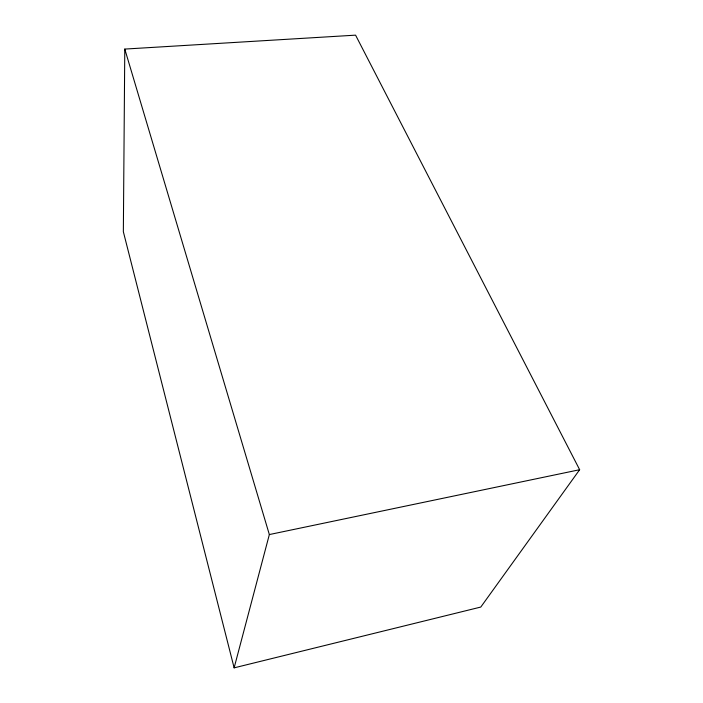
<?xml version="1.0" encoding="UTF-8"?>
<svg xmlns="http://www.w3.org/2000/svg" width="703" height="703" viewBox="0 0 703 703"><rect width="100%" height="100%" fill="white"/><g stroke="black" fill="none" stroke-linecap="round" stroke-linejoin="round"><path stroke-width="1.05" d="M124.782 49.078L123.35 231.726L234.134 667.85L480.79 607.058L579.65 469.718L355.577 35.15L124.782 49.078L269.346 534.561L234.134 667.85M269.346 534.561L579.65 469.718"/></g></svg>
